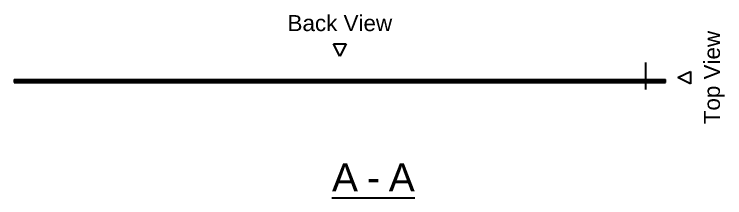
# Model space of a CAD drawing. Header units: millimetres. Extents: x 45 to 19906, y 64 to 2050.
# Drawn here: x 18637 to 19906, y 68 to 395 of the extents above; entities that cross this region are included whole.
import ezdxf

# ---------------------------------------------------------------- set-up
doc = ezdxf.new("R2010")
doc.units = ezdxf.units.MM
doc.linetypes.add('DXK_LINE_DOT1', pattern=[1.8814, 0.9407, -0.9407])
doc.styles.add('Arial', font='ARIAL.TTF', dxfattribs={"height": 0.2})

# ---------------------------------------------------------------- blocks, each defined once
blk = doc.blocks.new('Unknown-3637099-13 - 1257')
at = {"color": 6, "linetype": 'Continuous'}
for p, q in [((19218.6, 320.2), (19207.4, 342.7)), ((19207.4, 342.7), (19229.9, 342.7)), ((19229.9, 342.7), (19218.6, 320.2)), ((19218.6, 320.2), (19218.6, 320.2)), ((19822.6, 282.1), (19845.1, 293.3)), ((19845.1, 293.3), (19845.1, 270.8)), ((19845.1, 270.8), (19822.6, 282.1)), ((19822.6, 282.1), (19822.6, 282.1)), ((19204.6, 67.5), (19352.7, 67.5))]:
    blk.add_line(p, q, dxfattribs=at)
at = {"color": 6, "linetype": 'Continuous', "style": 'Arial'}
blk.add_text('Back View', height=28.65, dxfattribs=at).set_placement((19125.3, 365.2))
blk.add_text('Top View', height=28.65, rotation=90, dxfattribs=at).set_placement((19897.6, 198.8))
at = {"color": 0, "linetype": 'Continuous'}
for points in [[(19251.2, 78.8), (19251.2, 131.3), (19204.6, 131.3), (19204.6, 78.8)], [(19290.3, 78.8), (19290.3, 131.3), (19267, 131.3), (19267, 78.8)], [(19352.7, 78.8), (19352.7, 131.3), (19306, 131.3), (19306, 78.8)]]:
    blk.add_wipeout(points, dxfattribs=at)
at = {"color": 6, "linetype": 'Continuous', "style": 'Arial'}
for s, p in [('A', (19204.6, 78.8)), ('A', (19306, 78.8)), ('-', (19267, 78.8))]:
    blk.add_text(s, height=50.1, dxfattribs=at).set_placement(p)
blk = doc.blocks.new('Part-3637099-1259 - 1257')
at = {"color": 30, "linetype": 'Continuous'}
for p, q in [((18637.1, 278.9), (19800.1, 278.9)), ((18637.1, 278.9), (18637.1, 274.4)), ((18637.1, 274.4), (19800.1, 274.4)), ((19800.1, 274.4), (19800.1, 278.9))]:
    blk.add_line(p, q, dxfattribs=at)
at = {"color": 7, "linetype": 'DXK_LINE_DOT1'}
blk.add_line((19730.1, 274.4), (19730.1, 278.9), dxfattribs=at)
blk = doc.blocks.new('Bolt-3637099-1260 - 1257')
at = {"color": 96, "linetype": 'Continuous'}
for p, q in [((19765.1, 261), (19765.1, 308.9)), ((19758.1, 278.9), (19758.1, 274.4)), ((19772.1, 278.9), (19772.1, 274.4))]:
    blk.add_line(p, q, dxfattribs=at)
blk = doc.blocks.new('Surfacing-3637099-1264 - 1257')
at = {"color": 7, "linetype": 'Continuous'}
for p, q in [((19800.1, 274.4), (18637.1, 274.4)), ((18637.1, 274.4), (18637.1, 273.4)), ((18637.1, 273.4), (19800.1, 273.4)), ((19800.1, 273.4), (19800.1, 274.4))]:
    blk.add_line(p, q, dxfattribs=at)

msp = doc.modelspace()

# ---------------------------------------------------------------- block references
msp.add_blockref('Unknown-3637099-13 - 1257', (0, 0))

# ---------------------------------------------------------------- next in the draw order: block references
for name in ['Bolt-3637099-1260 - 1257', 'Part-3637099-1259 - 1257', 'Surfacing-3637099-1264 - 1257']:
    msp.add_blockref(name, (0, 0))

doc.saveas('drawing.dxf')
